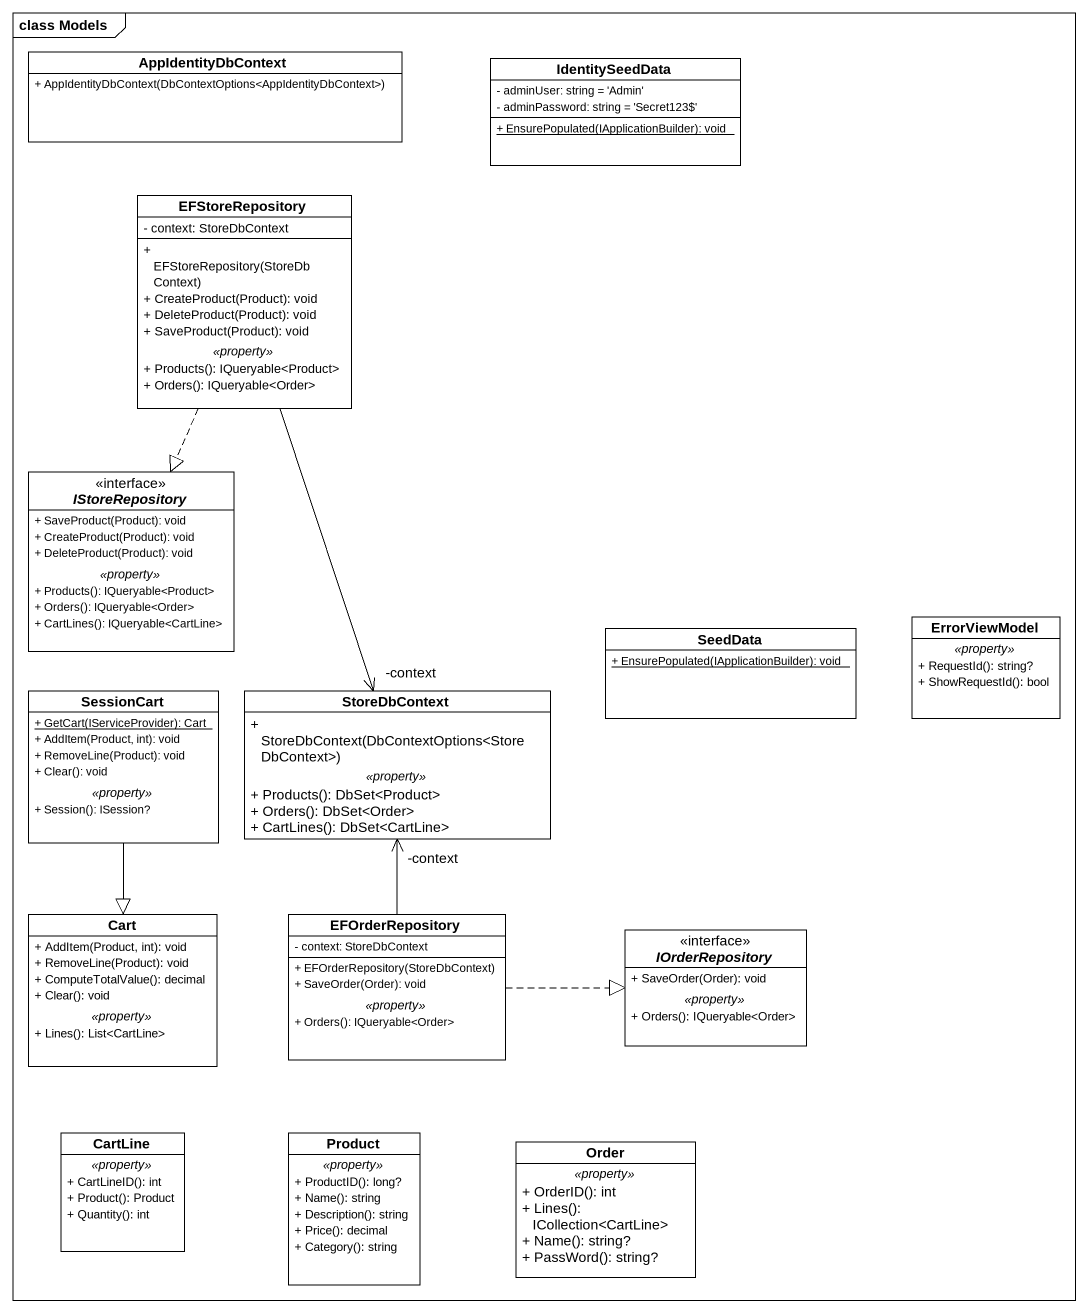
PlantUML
@startuml
mainframe class Models
hide circle
hide empty members
skinparam classAttributeIconSize 0
class AppIdentityDbContext {
  + AppIdentityDbContext(DbContextOptions<AppIdentityDbContext>)
}
class IdentitySeedData {
  - adminUser: string = 'Admin'
  - adminPassword: string = 'Secret123$'
  {static} + EnsurePopulated(IApplicationBuilder): void
}
class EFStoreRepository {
  - context: StoreDbContext
  --
  + EFStoreRepository(StoreDbContext)
  + CreateProduct(Product): void
  + DeleteProduct(Product): void
  + SaveProduct(Product): void
  .. <<property>> ..
  + Products(): IQueryable<Product>
  + Orders(): IQueryable<Order>
}
interface IStoreRepository {
  + SaveProduct(Product): void
  + CreateProduct(Product): void
  + DeleteProduct(Product): void
  .. <<property>> ..
  + Products(): IQueryable<Product>
  + Orders(): IQueryable<Order>
  + CartLines(): IQueryable<CartLine>
}
class SeedData {
  {static} + EnsurePopulated(IApplicationBuilder): void
}
class ErrorViewModel {
  .. <<property>> ..
  + RequestId(): string?
  + ShowRequestId(): bool
}
class SessionCart {
  {static} + GetCart(IServiceProvider): Cart
  + AddItem(Product, int): void
  + RemoveLine(Product): void
  + Clear(): void
  .. <<property>> ..
  + Session(): ISession?
}
class StoreDbContext {
  + StoreDbContext(DbContextOptions<StoreDbContext>)
  .. <<property>> ..
  + Products(): DbSet<Product>
  + Orders(): DbSet<Order>
  + CartLines(): DbSet<CartLine>
}
class Cart {
  + AddItem(Product, int): void
  + RemoveLine(Product): void
  + ComputeTotalValue(): decimal
  + Clear(): void
  .. <<property>> ..
  + Lines(): List<CartLine>
}
class EFOrderRepository {
  - context: StoreDbContext
  --
  + EFOrderRepository(StoreDbContext)
  + SaveOrder(Order): void
  .. <<property>> ..
  + Orders(): IQueryable<Order>
}
interface IOrderRepository {
  + SaveOrder(Order): void
  .. <<property>> ..
  + Orders(): IQueryable<Order>
}
class CartLine {
  .. <<property>> ..
  + CartLineID(): int
  + Product(): Product
  + Quantity(): int
}
class Product {
  .. <<property>> ..
  + ProductID(): long?
  + Name(): string
  + Description(): string
  + Price(): decimal
  + Category(): string
}
class Order {
  .. <<property>> ..
  + OrderID(): int
  + Lines(): ICollection<CartLine>
  + Name(): string?
  + PassWord(): string?
}
EFStoreRepository ..|> IStoreRepository
EFStoreRepository --> "-context" StoreDbContext
SessionCart --|> Cart
EFOrderRepository -up-> "-context" StoreDbContext
EFOrderRepository .right.|> IOrderRepository
@enduml
